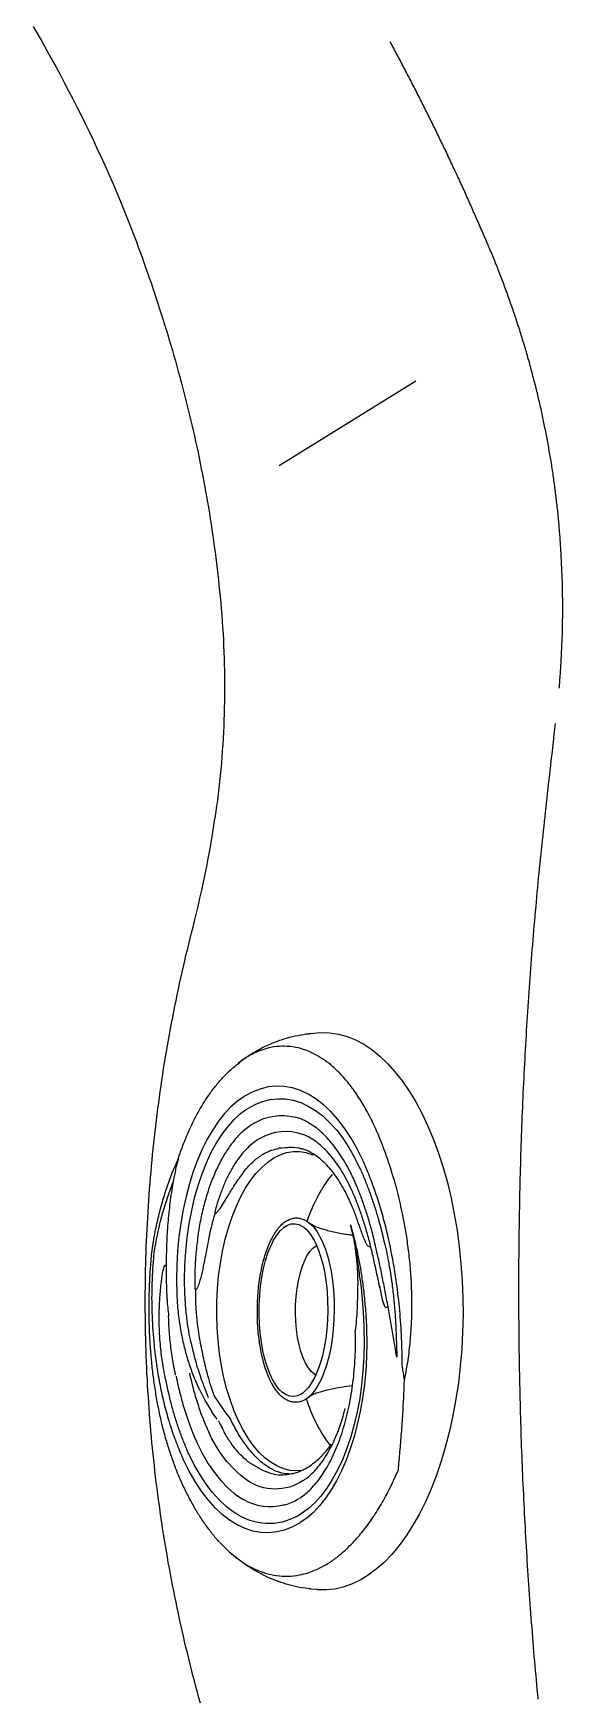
# Model space of a CAD drawing. Extents: x 527 to 614, y 487 to 635.
# Drawn here: x 581.45 to 586.12, y 539.93 to 554.6 of the extents above; entities that cross this region are included whole.
import ezdxf

# ---------------------------------------------------------------- set-up
doc = ezdxf.new("R2010")
doc.units = 0
doc.header["$MEASUREMENT"] = 0
doc.layers.add('1', color=4, linetype='Continuous')

# ---------------------------------------------------------------- blocks, each defined once
blk = doc.blocks.new('NA')
at = {"layer": '1', "color": 3}
for p, q in [((-0.599, -0.581), (-0.57, -0.586)), ((-0.154, -0.657), (-0.161, -0.674)), ((-0.345, -0.847), (-0.348, -0.847)), ((-0.339, -0.87), (-0.347, -0.87)), ((-0.339, -0.87), (-0.339, -0.87)), ((0.338, -0.8), (0.343, -0.801)), ((0.368, -0.808), (0.38, -0.833)), ((0.381, -0.767), (0.385, -0.768)), ((-0.381, -0.946), (-0.344, -0.941)), ((0.487, -0.968), (0.567, -0.988)), ((0.804, -1.006), (0.805, -1.007)), ((0.893, -0.986), (0.894, -0.986)), ((0.982, -0.965), (0.983, -0.966)), ((-2.648, -1.286), (-2.643, -1.339)), ((2.255, -1.339), (2.261, -1.286)), ((-1.978, -1.42), (-1.981, -1.424)), ((-0.943, -1.347), (-0.959, -1.367)), ((-1.902, -1.569), (-1.905, -1.578)), ((-1.905, -1.577), (-1.905, -1.578)), ((-1.63, -1.535), (-1.63, -1.531)), ((1.243, -1.589), (1.243, -1.624)), ((1.316, -1.809), (1.315, -1.81)), ((1.329, -1.787), (1.316, -1.808)), ((1.316, -1.809), (1.317, -1.808)), ((1.451, -1.859), (1.45, -1.86)), ((1.463, -1.839), (1.451, -1.859)), ((1.451, -1.859), (1.452, -1.858)), ((1.581, -1.913), (1.591, -1.898)), ((1.591, -1.898), (1.594, -1.894)), ((-1.134, -2.052), (-1.091, -2.087)), ((1.701, -1.924), (1.7, -1.925)), ((2.004, -1.962), (1.994, -1.978)), ((-1.145, -2.163), (-1.081, -2.21)), ((-1.091, -2.087), (-0.937, -2.192)), ((-0.937, -2.192), (-0.858, -2.218)), ((0.677, -2.186), (0.668, -2.181)), ((-0.994, -2.263), (-1.081, -2.21)), ((-0.875, -2.273), (-0.954, -2.244)), ((-0.743, -2.405), (-0.739, -2.406)), ((-0.048, -2.448), (-0.048, -2.448)), ((-0.048, -2.448), (-0.04, -2.448)), ((-0.043, -2.353), (-0.006, -2.353)), ((0.004, -2.36), (-0.007, -2.353)), ((1.155, -2.505), (1.074, -2.528)), ((1.074, -2.526), (1.132, -2.511)), ((0.259, -2.746), (0.279, -2.745)), ((0.293, -2.743), (0.279, -2.745))]:
    blk.add_line(p, q, dxfattribs=at)
at = {"layer": '1', "color": 3, "flags": 128}
for points in [[(2.261, -1.286), (2.263, -1.246), (2.261, -1.17), (2.25, -1.094), (2.229, -1.019), (2.2, -0.945), (2.161, -0.872), (2.113, -0.8), (2.056, -0.73), (1.991, -0.662), (1.918, -0.596), (1.836, -0.532), (1.747, -0.471), (1.651, -0.412), (1.547, -0.357), (1.437, -0.305), (1.321, -0.257), (1.199, -0.212), (1.072, -0.171), (0.94, -0.134), (0.803, -0.101), (0.663, -0.073), (0.52, -0.048), (0.374, -0.029), (0.225, -0.014), (0.075, -0.003), (-0.075, 0.003), (-0.227, 0.004), (-0.378, 0.001), (-0.528, -0.007), (-0.678, -0.02), (-0.825, -0.037), (-0.97, -0.059), (-1.112, -0.085), (-1.251, -0.115), (-1.385, -0.15), (-1.515, -0.188), (-1.64, -0.231), (-1.76, -0.278), (-1.874, -0.328), (-1.981, -0.381), (-2.081, -0.438)], [(-2.081, -0.438), (-2.175, -0.497), (-2.26, -0.56), (-2.338, -0.624), (-2.408, -0.692), (-2.469, -0.761), (-2.522, -0.832), (-2.566, -0.904), (-2.601, -0.978), (-2.627, -1.052), (-2.643, -1.127), (-2.651, -1.203), (-2.649, -1.279), (-2.648, -1.286)], [(-0.348, -0.847), (-0.472, -0.845), (-0.596, -0.847), (-0.72, -0.854), (-0.841, -0.866), (-0.961, -0.882), (-1.078, -0.903), (-1.192, -0.928), (-1.302, -0.957), (-1.407, -0.99), (-1.507, -1.027), (-1.601, -1.067), (-1.688, -1.111), (-1.769, -1.158), (-1.843, -1.208), (-1.909, -1.261), (-1.967, -1.316), (-2.017, -1.372), (-2.058, -1.431)], [(-0.347, -0.87), (-0.472, -0.868), (-0.597, -0.87), (-0.721, -0.878), (-0.843, -0.89), (-0.963, -0.907), (-1.08, -0.929), (-1.193, -0.956), (-1.301, -0.986), (-1.405, -1.021), (-1.503, -1.06), (-1.594, -1.103), (-1.678, -1.149), (-1.755, -1.198), (-1.824, -1.25), (-1.884, -1.304), (-1.936, -1.361), (-1.978, -1.42)], [(1.137, -0.88), (1.238, -0.93), (1.332, -0.983), (1.419, -1.04), (1.497, -1.1), (1.566, -1.162), (1.627, -1.226), (1.678, -1.293), (1.72, -1.361), (1.753, -1.43), (1.775, -1.501), (1.788, -1.572), (1.79, -1.643), (1.783, -1.714), (1.765, -1.785), (1.738, -1.855), (1.701, -1.924)], [(1.594, -1.894), (1.629, -1.829), (1.656, -1.763), (1.673, -1.696), (1.68, -1.628), (1.678, -1.561), (1.667, -1.494), (1.646, -1.427), (1.615, -1.361), (1.576, -1.296), (1.528, -1.233), (1.47, -1.172), (1.405, -1.113), (1.331, -1.057), (1.25, -1.003), (1.161, -0.952), (1.065, -0.905)], [(0.235, -1.176), (0.158, -1.16), (0.077, -1.148), (-0.007, -1.139), (-0.093, -1.133), (-0.181, -1.132), (-0.268, -1.134), (-0.354, -1.14), (-0.439, -1.15), (-0.52, -1.163), (-0.597, -1.179), (-0.67, -1.199), (-0.737, -1.222), (-0.797, -1.247), (-0.85, -1.275), (-0.896, -1.305), (-0.933, -1.337), (-0.943, -1.347)], [(0.212, -1.23), (0.138, -1.215), (0.06, -1.203), (-0.021, -1.194), (-0.104, -1.19), (-0.188, -1.188), (-0.272, -1.191), (-0.354, -1.197), (-0.435, -1.207), (-0.513, -1.22), (-0.587, -1.236), (-0.655, -1.256), (-0.719, -1.278), (-0.775, -1.303), (-0.825, -1.331), (-0.866, -1.36), (-0.9, -1.391), (-0.915, -1.41)], [(-0.757, -1.295), (-0.75, -1.307), (-0.725, -1.334), (-0.693, -1.36), (-0.652, -1.384), (-0.604, -1.406), (-0.55, -1.426), (-0.49, -1.442), (-0.425, -1.455), (-0.356, -1.465), (-0.284, -1.471), (-0.211, -1.474), (-0.138, -1.473), (-0.065, -1.468), (0.006, -1.46), (0.073, -1.448), (0.137, -1.433), (0.196, -1.415), (0.248, -1.395), (0.294, -1.372), (0.332, -1.346), (0.362, -1.32), (0.383, -1.292), (0.386, -1.287)], [(0.546, -1.399), (0.529, -1.38), (0.495, -1.349), (0.452, -1.321), (0.402, -1.294), (0.345, -1.27), (0.281, -1.249), (0.212, -1.23)], [(0.888, -1.916), (0.958, -1.87), (1.02, -1.822), (1.074, -1.771), (1.12, -1.718), (1.157, -1.664), (1.185, -1.608), (1.204, -1.552), (1.214, -1.494), (1.214, -1.437), (1.205, -1.38), (1.186, -1.323), (1.184, -1.318)], [(-2.059, -1.433), (-2.096, -1.5), (-2.123, -1.569), (-2.14, -1.639), (-2.147, -1.709), (-2.145, -1.779), (-2.132, -1.849), (-2.11, -1.918), (-2.078, -1.987), (-2.037, -2.054), (-1.986, -2.119), (-1.927, -2.183), (-1.858, -2.244), (-1.781, -2.303), (-1.696, -2.359), (-1.603, -2.412), (-1.504, -2.461)], [(-1.598, -1.412), (-1.602, -1.463), (-1.598, -1.52), (-1.584, -1.577), (-1.561, -1.633), (-1.529, -1.689), (-1.488, -1.742), (-1.438, -1.794), (-1.38, -1.844), (-1.314, -1.891), (-1.241, -1.935), (-1.161, -1.976), (-1.074, -2.014), (-0.982, -2.048), (-0.884, -2.078), (-0.782, -2.104), (-0.675, -2.126), (-0.566, -2.144), (-0.454, -2.156), (-0.34, -2.165), (-0.225, -2.168), (-0.11, -2.167), (0.004, -2.162), (0.117, -2.151), (0.228, -2.136), (0.336, -2.117), (0.441, -2.093), (0.541, -2.065), (0.637, -2.033), (0.727, -1.997), (0.811, -1.958), (0.888, -1.916)], [(-0.915, -1.41), (-0.924, -1.423), (-0.94, -1.456), (-0.947, -1.489), (-0.944, -1.522), (-0.932, -1.555), (-0.911, -1.588), (-0.881, -1.619), (-0.843, -1.648), (-0.796, -1.676), (-0.743, -1.701), (-0.682, -1.724), (-0.616, -1.744), (-0.544, -1.761), (-0.468, -1.774), (-0.388, -1.785), (-0.306, -1.791), (-0.222, -1.794), (-0.138, -1.794), (-0.055, -1.789), (0.027, -1.781), (0.106, -1.77), (0.182, -1.755), (0.253, -1.737), (0.32, -1.716), (0.379, -1.692), (0.433, -1.666), (0.478, -1.638), (0.516, -1.608), (0.545, -1.576), (0.565, -1.544), (0.576, -1.511), (0.578, -1.477), (0.571, -1.444), (0.554, -1.411), (0.546, -1.399)], [(-1.992, -1.976), (-1.963, -2.022), (-1.915, -2.085), (-1.858, -2.146), (-1.792, -2.205), (-1.718, -2.262), (-1.637, -2.315), (-1.548, -2.366), (-1.452, -2.414)], [(-1.358, -2.34), (-1.451, -2.293), (-1.538, -2.243), (-1.616, -2.189), (-1.686, -2.133), (-1.748, -2.074), (-1.8, -2.013), (-1.844, -1.95), (-1.855, -1.931)], [(1.7, -1.925), (1.658, -1.985), (1.607, -2.043), (1.548, -2.099), (1.481, -2.152), (1.406, -2.203), (1.323, -2.251), (1.234, -2.296), (1.138, -2.337), (1.037, -2.375), (0.93, -2.408), (0.818, -2.438), (0.702, -2.463), (0.583, -2.484), (0.461, -2.501), (0.337, -2.513), (0.211, -2.52), (0.085, -2.522), (-0.041, -2.52)], [(-0.04, -2.448), (0.085, -2.451), (0.209, -2.448), (0.333, -2.44), (0.456, -2.428), (0.576, -2.411), (0.693, -2.389), (0.806, -2.363), (0.914, -2.332), (1.018, -2.297), (1.115, -2.258), (1.207, -2.216), (1.291, -2.17), (1.368, -2.121), (1.436, -2.068), (1.497, -2.014), (1.548, -1.957), (1.581, -1.913)], [(-1.504, -2.461), (-1.503, -2.461), (-1.502, -2.461)]]:
    blk.add_lwpolyline(points, dxfattribs=at)
at = {"layer": '1', "color": 3}
for centre, radius, start, end in [((-0.388, -0.887), 0.058, 268.4827, 276.4766), ((-0.585, -0.131), 1.302, 232.5052, 253.0521), ((0.394, -0.422), 0.952, 300.506, 310.4245), ((0.031, -2.111), 0.957, 63.1399, 77.6819), ((0.324, -1.558), 0.331, 30.3174, 65.1698), ((0.114, 0.062), 1.512, 288.6989, 300.3299), ((-1.55, -1.709), 0.516, 146.5392, 211.1621), ((-1.325, -1.652), 0.437, 145.7303, 215.3577), ((0.958, -1.56), 0.435, 328.5314, 20.7263), ((-1.449, -1.694), 0.47, 165.8265, 210.3343), ((-1.685, -1.517), 0.0574, 345.2472, 353.8363), ((-1.686, -1.521), 0.0575, 345.8674, 354.4693), ((1.059, -1.593), 0.473, 328.633, 14.21), ((1.263, -1.615), 0.022, 190.5877, 204.1993), ((-0.855, -1.29), 1.03, 216.6584, 247.06), ((-0.746, -2.417), 0.0126, 73.6577, 87.5919), ((0.225, -2.634), 0.0238, 119.9717, 124.4224), ((1.088, -2.528), 0.0142, 171.8222, 180.1553)]:
    blk.add_arc(centre, radius, start, end, dxfattribs=at)
for points, knots in [([(-2.47, -1.285), (-2.457, -1.259), (-2.431, -1.207), (-2.38, -1.129), (-2.318, -1.052), (-2.241, -0.971), (-2.146, -0.887), (-2.03, -0.8), (-1.899, -0.717), (-1.754, -0.638), (-1.646, -0.59), (-1.591, -0.566)], [0, 0, 0, 0, 0.095675, 0.191349, 0.288732, 0.386114, 0.505945, 0.625775, 0.749068, 0.87236, 1, 1, 1, 1]), ([(-1.591, -0.566), (-1.539, -0.561), (-1.434, -0.552), (-1.268, -0.538), (-1.095, -0.526), (-0.94, -0.518), (-0.843, -0.514), (-0.807, -0.513)], [0, 0, 0, 0, 0.2144914, 0.4289951, 0.6481945, 0.8673923, 1, 1, 1, 1]), ([(-0.807, -0.513), (-0.753, -0.503), (-0.646, -0.482), (-0.482, -0.462), (-0.32, -0.45), (-0.158, -0.445), (0.005, -0.448), (0.167, -0.457), (0.325, -0.473), (0.497, -0.497), (0.681, -0.531), (0.897, -0.582), (1.083, -0.638), (1.216, -0.685), (1.269, -0.706), (1.285, -0.712)], [0, 0, 0, 0, 0.07538, 0.15131, 0.22333, 0.295352, 0.369105, 0.442863, 0.514729, 0.586968, 0.682119, 0.778071, 0.907999, 0.972873, 1, 1, 1, 1]), ([(-0.807, -0.513), (-0.776, -0.517), (-0.729, -0.523), (-0.682, -0.53), (-0.666, -0.532)], [0, 0, 0, 0, 0.6641142, 1, 1, 1, 1]), ([(-0.666, -0.532), (-0.648, -0.532), (-0.55, -0.533), (-0.369, -0.539), (-0.126, -0.558), (0.093, -0.586), (0.287, -0.619), (0.456, -0.654), (0.62, -0.695), (0.777, -0.741), (0.927, -0.793), (1.046, -0.839), (1.113, -0.869), (1.135, -0.879)], [0, 0, 0, 0, 0.026705, 0.151394, 0.276414, 0.401114, 0.493454, 0.585793, 0.678039, 0.770288, 0.862263, 0.954108, 1, 1, 1, 1]), ([(-0.465, -0.584), (-0.471, -0.583), (-0.507, -0.582), (-0.551, -0.58), (-0.589, -0.58), (-0.598, -0.58), (-0.6, -0.58), (-0.6, -0.581), (-0.6, -0.581), (-0.6, -0.581), (-0.599, -0.581), (-0.599, -0.581), (-0.599, -0.581)], [0, 0, 0, 0, 0.108692, 0.739507, 0.886435, 0.930204, 0.953135, 0.967768, 0.969534, 0.985431, 0.985934, 1, 1, 1, 1]), ([(-0.57, -0.586), (-0.556, -0.588), (-0.497, -0.597), (-0.393, -0.615), (-0.256, -0.638), (-0.12, -0.663), (0.014, -0.689), (0.146, -0.715), (0.269, -0.741), (0.346, -0.759), (0.381, -0.767)], [0, 0, 0, 0, 0.043161, 0.181129, 0.321653, 0.463935, 0.604255, 0.743141, 0.883109, 1, 1, 1, 1]), ([(0.424, -0.693), (0.418, -0.691), (0.396, -0.686), (0.366, -0.679), (0.313, -0.667), (0.266, -0.658), (0.174, -0.641), (0.069, -0.625), (-0.072, -0.608), (-0.203, -0.596), (-0.334, -0.588), (-0.422, -0.585), (-0.465, -0.584)], [0, 0, 0, 0, 0.024457, 0.078874, 0.10608, 0.214952, 0.242638, 0.424403, 0.56814, 0.711859, 0.855916, 1, 1, 1, 1]), ([(-0.161, -0.674), (-0.162, -0.675), (-0.162, -0.675), (-0.162, -0.677), (-0.161, -0.679), (-0.156, -0.683), (-0.15, -0.686), (-0.146, -0.688)], [0, 0, 0, 0, 0.084324, 0.103055, 0.209091, 0.414326, 1, 1, 1, 1]), ([(-0.146, -0.688), (-0.146, -0.688), (-0.125, -0.699), (-0.06, -0.712), (0.002, -0.726), (0.04, -0.734)], [0, 0, 0, 0, 0.0050144, 0.3854851, 1, 1, 1, 1]), ([(0.012, -0.729), (0.032, -0.733), (0.095, -0.746), (0.199, -0.769), (0.287, -0.788), (0.332, -0.799), (0.338, -0.8)], [0, 0, 0, 0, 0.184335, 0.565629, 0.94738, 1, 1, 1, 1]), ([(1.065, -0.905), (1.051, -0.898), (1.021, -0.885), (0.957, -0.858), (0.872, -0.825), (0.766, -0.788), (0.619, -0.741), (0.502, -0.712), (0.424, -0.693)], [0, 0, 0, 0, 0.073128, 0.157359, 0.32587, 0.494386, 0.662903, 1, 1, 1, 1]), ([(1.285, -0.712), (1.305, -0.719), (1.374, -0.747), (1.485, -0.797), (1.616, -0.866), (1.734, -0.942), (1.833, -1.017), (1.914, -1.091), (1.979, -1.162), (2.034, -1.236), (2.081, -1.317), (2.117, -1.404), (2.139, -1.498), (2.145, -1.594), (2.135, -1.682), (2.114, -1.763), (2.093, -1.81), (2.083, -1.834)], [0, 0, 0, 0, 0.029368, 0.103769, 0.178171, 0.254734, 0.331297, 0.393312, 0.455326, 0.518573, 0.58182, 0.65628, 0.730739, 0.807362, 0.883985, 0.941871, 1, 1, 1, 1]), ([(0.567, -0.988), (0.511, -0.973), (0.421, -0.948), (0.285, -0.919), (0.169, -0.898), (0.041, -0.879), (-0.098, -0.863), (-0.211, -0.854), (-0.288, -0.849), (-0.319, -0.848), (-0.339, -0.847), (-0.345, -0.847), (-0.345, -0.847)], [0, 0, 0, 0, 0.218931, 0.346784, 0.475182, 0.603585, 0.754612, 0.905676, 0.943401, 0.981124, 0.999998, 1, 1, 1, 1]), ([(0.086, -0.903), (0.052, -0.899), (-0.003, -0.893), (-0.101, -0.884), (-0.187, -0.878), (-0.274, -0.873), (-0.317, -0.871), (-0.339, -0.87)], [0, 0, 0, 0, 0.247463, 0.397924, 0.698981, 0.849433, 1, 1, 1, 1]), ([(0.343, -0.802), (0.347, -0.803), (0.391, -0.812), (0.471, -0.834), (0.582, -0.866), (0.689, -0.902), (0.791, -0.941), (0.857, -0.969), (0.89, -0.985), (0.893, -0.986)], [0, 0, 0, 0, 0.021066, 0.214811, 0.40882, 0.600405, 0.794288, 0.98621, 1, 1, 1, 1]), ([(0.38, -0.833), (0.382, -0.835), (0.39, -0.843), (0.404, -0.851), (0.416, -0.856), (0.42, -0.857)], [0, 0, 0, 0, 0.1959692, 0.780793, 1, 1, 1, 1]), ([(0.385, -0.768), (0.409, -0.774), (0.474, -0.788), (0.575, -0.816), (0.689, -0.851), (0.798, -0.889), (0.896, -0.927), (0.955, -0.954), (0.981, -0.966)], [0, 0, 0, 0, 0.109345, 0.295394, 0.479913, 0.664307, 0.849472, 1, 1, 1, 1]), ([(0.42, -0.857), (0.436, -0.864), (0.484, -0.885), (0.533, -0.901), (0.566, -0.911)], [0, 0, 0, 0, 0.332752, 1, 1, 1, 1]), ([(1.135, -0.879), (1.135, -0.879), (1.136, -0.879), (1.136, -0.879), (1.136, -0.879)], [0, 0, 0, 0, 0.136414, 1, 1, 1, 1]), ([(1.136, -0.879), (1.136, -0.879), (1.136, -0.879), (1.137, -0.88), (1.137, -0.88)], [0, 0, 0, 0, 0.109075, 1, 1, 1, 1]), ([(-1.843, -1.439), (-1.839, -1.433), (-1.824, -1.41), (-1.793, -1.371), (-1.748, -1.325), (-1.695, -1.279), (-1.636, -1.236), (-1.569, -1.195), (-1.497, -1.156), (-1.418, -1.119), (-1.334, -1.086), (-1.244, -1.055), (-1.15, -1.028), (-1.052, -1.005), (-0.951, -0.985), (-0.847, -0.969), (-0.74, -0.957), (-0.632, -0.948), (-0.525, -0.944), (-0.444, -0.944), (-0.399, -0.945), (-0.389, -0.945)], [0, 0, 0, 0, 0.023507, 0.080765, 0.137617, 0.194163, 0.250572, 0.306951, 0.363346, 0.419795, 0.476317, 0.532915, 0.589587, 0.646325, 0.703121, 0.759964, 0.816846, 0.873757, 0.930686, 0.98464, 1, 1, 1, 1]), ([(-0.853, -0.97), (-0.857, -1.004), (-0.864, -1.074), (-0.883, -1.17), (-0.9, -1.231), (-0.907, -1.257)], [0, 0, 0, 0, 0.34189, 0.718869, 1, 1, 1, 1]), ([(-0.344, -0.941), (-0.312, -0.938), (-0.243, -0.932), (-0.138, -0.926), (-0.029, -0.922), (0.042, -0.922), (0.077, -0.922)], [0, 0, 0, 0, 0.232391, 0.488548, 0.745614, 1, 1, 1, 1]), ([(0.077, -0.923), (0.102, -0.923), (0.162, -0.924), (0.256, -0.931), (0.359, -0.944), (0.432, -0.956), (0.471, -0.965), (0.477, -0.967)], [0, 0, 0, 0, 0.178787, 0.435118, 0.692172, 0.948957, 1, 1, 1, 1]), ([(0.086, -0.903), (0.139, -0.909), (0.246, -0.921), (0.36, -0.941), (0.44, -0.957), (0.47, -0.964), (0.487, -0.968)], [0, 0, 0, 0, 0.377217, 0.758537, 0.859037, 1, 1, 1, 1]), ([(0.536, -1.247), (0.531, -1.233), (0.515, -1.183), (0.496, -1.093), (0.482, -1.014), (0.478, -0.971), (0.478, -0.967)], [0, 0, 0, 0, 0.15951, 0.557574, 0.956273, 1, 1, 1, 1]), ([(0.565, -0.912), (0.585, -0.919), (0.639, -0.937), (0.719, -0.968), (0.776, -0.994), (0.803, -1.006)], [0, 0, 0, 0, 0.2333708, 0.6402338, 1, 1, 1, 1]), ([(0.798, -1.004), (0.812, -1.01), (0.852, -1.03), (0.914, -1.063), (0.981, -1.106), (1.041, -1.15), (1.094, -1.196), (1.139, -1.243), (1.178, -1.292), (1.208, -1.341), (1.228, -1.383), (1.236, -1.409), (1.238, -1.419)], [0, 0, 0, 0, 0.057794, 0.16743, 0.276926, 0.386302, 0.495632, 0.605007, 0.71463, 0.824819, 0.93602, 1, 1, 1, 1]), ([(0.894, -0.986), (0.906, -0.992), (0.945, -1.011), (1.008, -1.045), (1.079, -1.088), (1.144, -1.135), (1.201, -1.182), (1.251, -1.232), (1.294, -1.282), (1.329, -1.334), (1.351, -1.375), (1.362, -1.399), (1.365, -1.406)], [0, 0, 0, 0, 0.044142, 0.1471276, 0.2499984, 0.3527635, 0.4554778, 0.5582081, 0.6610915, 0.7643507, 0.8683033, 0.909765, 0.909765, 0.909765, 0.909765]), ([(0.983, -0.966), (0.995, -0.972), (1.036, -0.991), (1.102, -1.026), (1.178, -1.072), (1.246, -1.119), (1.308, -1.169), (1.363, -1.22), (1.41, -1.273), (1.449, -1.326), (1.481, -1.381), (1.504, -1.43), (1.513, -1.462), (1.516, -1.475)], [0, 0, 0, 0, 0.0417784, 0.1400876, 0.2382999, 0.3364196, 0.4344873, 0.5325566, 0.6307236, 0.7291516, 0.8280757, 0.9277992, 1, 1, 1, 1]), ([(-1.686, -1.405), (-1.681, -1.398), (-1.666, -1.375), (-1.635, -1.337), (-1.59, -1.293), (-1.539, -1.251), (-1.48, -1.21), (-1.415, -1.172), (-1.344, -1.136), (-1.266, -1.103), (-1.184, -1.072), (-1.111, -1.05), (-1.066, -1.038), (-1.051, -1.034)], [0, 0, 0, 0, 0.051974, 0.152988, 0.253246, 0.352966, 0.452479, 0.551964, 0.651517, 0.751201, 0.85104, 0.951033, 1, 1, 1, 1]), ([(-1.464, -1.237), (-1.448, -1.221), (-1.418, -1.193), (-1.381, -1.168), (-1.365, -1.157)], [0, 0, 0, 0, 0.543533, 1, 1, 1, 1]), ([(-2.386, -1.967), (-2.398, -1.951), (-2.428, -1.908), (-2.468, -1.833), (-2.505, -1.74), (-2.527, -1.64), (-2.533, -1.539), (-2.522, -1.446), (-2.501, -1.361), (-2.481, -1.311), (-2.47, -1.285)], [0, 0, 0, 0, 0.073548, 0.19526, 0.338549, 0.481837, 0.629289, 0.776742, 0.888137, 1, 1, 1, 1]), ([(-1.587, -1.398), (-1.585, -1.392), (-1.574, -1.37), (-1.548, -1.332), (-1.51, -1.283), (-1.479, -1.251), (-1.464, -1.236)], [0, 0, 0, 0, 0.09711, 0.408763, 0.717679, 1, 1, 1, 1]), ([(-0.907, -1.257), (-0.909, -1.265), (-0.916, -1.288), (-0.93, -1.321), (-0.946, -1.349), (-0.955, -1.361), (-0.958, -1.365)], [0, 0, 0, 0, 0.163693, 0.502973, 0.819141, 1, 1, 1, 1]), ([(-0.825, -1.332), (-0.825, -1.332), (-0.826, -1.333), (-0.821, -1.329), (-0.814, -1.324), (-0.807, -1.32), (-0.806, -1.32)], [0, 0, 0, 0, 0.12571, 0.527683, 0.936508, 1, 1, 1, 1]), ([(0.434, -1.311), (0.438, -1.313), (0.448, -1.318), (0.455, -1.323), (0.454, -1.323), (0.454, -1.323)], [0, 0, 0, 0, 0.292551, 0.727444, 1, 1, 1, 1]), ([(0.589, -1.355), (0.585, -1.351), (0.577, -1.34), (0.56, -1.311), (0.545, -1.279), (0.538, -1.255), (0.536, -1.247)], [0, 0, 0, 0, 0.182096, 0.493337, 0.82393, 1, 1, 1, 1]), ([(-2.642, -1.339), (-2.641, -1.348), (-2.638, -1.389), (-2.625, -1.461), (-2.601, -1.556), (-2.57, -1.648), (-2.531, -1.739), (-2.484, -1.827), (-2.43, -1.913), (-2.375, -1.987), (-2.337, -2.032), (-2.321, -2.05)], [0, 0, 0, 0, 0.031754, 0.153806, 0.276015, 0.398877, 0.522905, 0.648627, 0.776586, 0.907316, 1, 1, 1, 1]), ([(-1.901, -1.57), (-1.899, -1.562), (-1.892, -1.535), (-1.873, -1.491), (-1.853, -1.456), (-1.844, -1.44)], [0, 0, 0, 0, 0.1891368, 0.6248897, 1, 1, 1, 1]), ([(-1.628, -1.524), (-1.628, -1.523), (-1.626, -1.504), (-1.617, -1.467), (-1.603, -1.426), (-1.59, -1.403), (-1.587, -1.398)], [0, 0, 0, 0, 0.029107, 0.449937, 0.867327, 1, 1, 1, 1]), ([(-0.94, -1.345), (-0.945, -1.35), (-0.96, -1.365), (-0.978, -1.394), (-0.993, -1.431), (-0.998, -1.468), (-0.995, -1.504), (-0.984, -1.539), (-0.965, -1.573), (-0.938, -1.606), (-0.903, -1.637), (-0.86, -1.666), (-0.811, -1.694), (-0.755, -1.719), (-0.693, -1.741), (-0.626, -1.76), (-0.555, -1.776), (-0.48, -1.79), (-0.402, -1.8), (-0.323, -1.807), (-0.241, -1.81), (-0.16, -1.81), (-0.078, -1.807), (0.002, -1.801), (0.081, -1.791), (0.157, -1.778), (0.229, -1.762), (0.298, -1.743), (0.361, -1.722), (0.42, -1.697), (0.472, -1.67), (0.518, -1.641), (0.557, -1.609), (0.588, -1.576), (0.611, -1.54), (0.625, -1.503), (0.63, -1.466), (0.626, -1.43), (0.617, -1.407), (0.613, -1.395)], [0, 0, 0, 0, 0.011642, 0.039702, 0.06703, 0.093364, 0.118974, 0.144446, 0.170328, 0.197054, 0.224606, 0.252655, 0.280869, 0.309028, 0.337092, 0.365064, 0.392958, 0.420792, 0.448581, 0.476339, 0.504077, 0.531805, 0.559532, 0.587264, 0.615011, 0.642781, 0.670588, 0.698444, 0.726367, 0.754375, 0.78249, 0.810727, 0.839077, 0.867423, 0.895443, 0.922699, 0.948961, 0.974541, 1, 1, 1, 1]), ([(1.236, -1.419), (1.246, -1.45), (1.252, -1.503), (1.246, -1.558), (1.244, -1.581)], [0.252267, 0.252267, 0.252267, 0.252267, 0.7008892, 1, 1, 1, 1]), ([(1.993, -1.977), (1.999, -1.97), (2.028, -1.935), (2.073, -1.865), (2.128, -1.771), (2.172, -1.675), (2.208, -1.577), (2.234, -1.478), (2.249, -1.399), (2.253, -1.352), (2.254, -1.339)], [0, 0, 0, 0, 0.039106, 0.19987, 0.355977, 0.507891, 0.656188, 0.801472, 0.944337, 1, 1, 1, 1]), ([(-1.584, -1.787), (-1.598, -1.757), (-1.627, -1.695), (-1.64, -1.608), (-1.633, -1.556), (-1.63, -1.535)], [0, 0, 0, 0, 0.3641288, 0.73454, 1, 1, 1, 1]), ([(-1.629, -1.526), (-1.629, -1.528), (-1.629, -1.533), (-1.628, -1.561), (-1.619, -1.612), (-1.591, -1.678), (-1.553, -1.738), (-1.51, -1.792), (-1.457, -1.845), (-1.377, -1.912), (-1.272, -1.983), (-1.175, -2.031), (-1.134, -2.052)], [0, 0, 0, 0, 0.0269747, 0.0545812, 0.183364, 0.3141784, 0.4070367, 0.4998952, 0.5954517, 0.691008, 0.8665419, 1, 1, 1, 1]), ([(1.067, -1.903), (1.093, -1.878), (1.146, -1.83), (1.18, -1.776), (1.196, -1.749)], [0, 0, 0, 0, 0.49625, 1, 1, 1, 1]), ([(1.196, -1.749), (1.207, -1.728), (1.228, -1.685), (1.237, -1.641), (1.241, -1.619)], [0, 0, 0, 0, 0.497728, 1, 1, 1, 1]), ([(-1.584, -1.787), (-1.569, -1.815), (-1.539, -1.871), (-1.468, -1.953), (-1.383, -2.027), (-1.313, -2.072), (-1.283, -2.091)], [0, 0, 0, 0, 0.242533, 0.488146, 0.780948, 1, 1, 1, 1]), ([(1.45, -1.86), (1.433, -1.885), (1.397, -1.935), (1.325, -2.005), (1.238, -2.071), (1.137, -2.132), (1.024, -2.186), (0.899, -2.235), (0.764, -2.276), (0.622, -2.31), (0.472, -2.335), (0.318, -2.353), (0.161, -2.362), (0.056, -2.361), (0.004, -2.36)], [0, 0, 0, 0, 0.083333, 0.166667, 0.25, 0.333333, 0.416667, 0.5, 0.583333, 0.666667, 0.75, 0.833333, 0.916667, 1, 1, 1, 1]), ([(0.669, -2.181), (0.669, -2.181), (0.671, -2.176), (0.68, -2.165), (0.701, -2.147), (0.738, -2.121), (0.8, -2.083), (0.892, -2.027), (0.987, -1.966), (1.043, -1.921), (1.067, -1.903)], [0, 0, 0, 0, 0.00027, 0.025282, 0.067353, 0.14109, 0.266757, 0.470507, 0.778093, 1, 1, 1, 1]), ([(1.315, -1.81), (1.301, -1.83), (1.273, -1.87), (1.216, -1.926), (1.149, -1.98), (1.072, -2.03), (0.985, -2.077), (0.89, -2.118), (0.787, -2.156), (0.714, -2.176), (0.677, -2.186)], [0, 0, 0, 0, 0.125, 0.2500001, 0.375, 0.5, 0.625, 0.75, 0.875, 1, 1, 1, 1]), ([(2.083, -1.834), (2.07, -1.859), (2.048, -1.903), (2.017, -1.945), (2.004, -1.962)], [0, 0, 0, 0, 0.575565, 1, 1, 1, 1]), ([(-2.23, -2.143), (-2.254, -2.12), (-2.303, -2.073), (-2.354, -2.014), (-2.379, -1.977), (-2.386, -1.967)], [0, 0, 0, 0, 0.39752, 0.826765, 1, 1, 1, 1]), ([(1.132, -2.513), (1.14, -2.511), (1.187, -2.496), (1.268, -2.466), (1.375, -2.423), (1.476, -2.377), (1.571, -2.327), (1.66, -2.273), (1.743, -2.216), (1.82, -2.156), (1.89, -2.092), (1.952, -2.027), (1.986, -1.982), (2.003, -1.96)], [0, 0, 0, 0, 0.0196, 0.118114, 0.21634, 0.313697, 0.411167, 0.509298, 0.60806, 0.707367, 0.807068, 0.906923, 1, 1, 1, 1]), ([(-2.225, -2.147), (-2.224, -2.149), (-2.2, -2.172), (-2.146, -2.215), (-2.064, -2.277), (-1.974, -2.335), (-1.878, -2.391), (-1.776, -2.444), (-1.702, -2.479), (-1.661, -2.495), (-1.657, -2.497)], [0, 0, 0, 0, 0.008728, 0.169311, 0.331298, 0.494262, 0.65782, 0.821634, 0.985323, 1, 1, 1, 1]), ([(-1.16, -2.151), (-1.161, -2.151), (-1.203, -2.132), (-1.243, -2.111), (-1.283, -2.091)], [0, 0, 0, 0, 0.000546, 1, 1, 1, 1]), ([(0.441, -2.237), (0.48, -2.229), (0.559, -2.213), (0.632, -2.192), (0.669, -2.181)], [0, 0, 0, 0, 0.497852, 1, 1, 1, 1]), ([(-0.767, -2.527), (-0.795, -2.521), (-0.874, -2.504), (-0.999, -2.472), (-1.116, -2.436), (-1.195, -2.407), (-1.269, -2.379), (-1.318, -2.358), (-1.356, -2.341)], [0, 0, 0, 0, 0.129943, 0.367079, 0.605678, 0.722738, 0.781259, 1, 1, 1, 1]), ([(-1.257, -2.238), (-1.257, -2.238), (-1.256, -2.239), (-1.255, -2.239), (-1.255, -2.239)], [0, 0, 0, 0, 0.027969, 1, 1, 1, 1]), ([(-1.255, -2.239), (-1.245, -2.244), (-1.225, -2.253), (-1.183, -2.271), (-1.13, -2.292), (-1.065, -2.316), (-0.974, -2.346), (-0.869, -2.377), (-0.783, -2.396), (-0.746, -2.404)], [0, 0, 0, 0, 0.0661207, 0.1328483, 0.2663211, 0.3997978, 0.5332706, 0.8003891, 1, 1, 1, 1]), ([(-0.044, -2.52), (-0.051, -2.52), (-0.071, -2.519), (-0.103, -2.517), (-0.181, -2.512), (-0.297, -2.499), (-0.441, -2.472), (-0.573, -2.439), (-0.694, -2.401), (-0.838, -2.346), (-0.933, -2.296), (-0.994, -2.263)], [0, 0, 0, 0, 0.018777, 0.056357, 0.093903, 0.244333, 0.394797, 0.523143, 0.651488, 0.779594, 1, 1, 1, 1]), ([(-0.473, -2.394), (-0.526, -2.382), (-0.633, -2.358), (-0.747, -2.321), (-0.827, -2.292), (-0.857, -2.28), (-0.875, -2.273)], [0, 0, 0, 0, 0.3772173, 0.7585371, 0.8590371, 1, 1, 1, 1]), ([(-0.858, -2.218), (-0.827, -2.227), (-0.747, -2.251), (-0.613, -2.284), (-0.507, -2.304), (-0.454, -2.315)], [0, 0, 0, 0, 0.2439379, 0.6195788, 1, 1, 1, 1]), ([(-0.454, -2.315), (-0.422, -2.32), (-0.369, -2.329), (-0.274, -2.341), (-0.19, -2.349), (-0.106, -2.352), (-0.064, -2.353), (-0.043, -2.353)], [0, 0, 0, 0, 0.237006, 0.389566, 0.694903, 0.847453, 1, 1, 1, 1]), ([(-0.006, -2.352), (-0.006, -2.352), (-0.003, -2.348), (0.016, -2.334), (0.07, -2.315), (0.153, -2.293), (0.284, -2.267), (0.378, -2.249), (0.441, -2.237)], [0, 0, 0, 0, 0.000347, 0.036388, 0.144273, 0.358247, 0.57279, 1, 1, 1, 1]), ([(-1.502, -2.461), (-1.454, -2.482), (-1.356, -2.524), (-1.235, -2.566), (-1.113, -2.603), (-0.992, -2.635), (-0.83, -2.67), (-0.663, -2.698), (-0.466, -2.722), (-0.239, -2.738), (0.018, -2.741), (0.189, -2.73), (0.275, -2.724)], [0, 0, 0, 0, 0.100111, 0.200167, 0.230413, 0.322791, 0.415168, 0.507528, 0.599888, 0.733131, 0.86678, 1, 1, 1, 1]), ([(-1.452, -2.414), (-1.438, -2.42), (-1.408, -2.433), (-1.345, -2.46), (-1.26, -2.492), (-1.153, -2.528), (-1.006, -2.572), (-0.89, -2.597), (-0.812, -2.614)], [0, 0, 0, 0, 0.073128, 0.157359, 0.32587, 0.494386, 0.662903, 1, 1, 1, 1]), ([(-0.473, -2.394), (-0.439, -2.401), (-0.384, -2.413), (-0.286, -2.428), (-0.2, -2.438), (-0.113, -2.445), (-0.07, -2.447), (-0.048, -2.448)], [0, 0, 0, 0, 0.247463, 0.397924, 0.698981, 0.849434, 1, 1, 1, 1]), ([(-1.657, -2.498), (-1.633, -2.508), (-1.574, -2.532), (-1.474, -2.568), (-1.358, -2.606), (-1.235, -2.64), (-1.107, -2.67), (-0.976, -2.696), (-0.843, -2.717), (-0.709, -2.735), (-0.574, -2.748), (-0.439, -2.758), (-0.304, -2.763), (-0.17, -2.765), (-0.036, -2.763), (0.095, -2.758), (0.194, -2.752), (0.247, -2.747), (0.259, -2.746)], [0, 0, 0, 0, 0.0455252, 0.1108648, 0.1781391, 0.2469525, 0.3163858, 0.3854021, 0.4539026, 0.5218171, 0.5889858, 0.6558129, 0.7221689, 0.7880485, 0.8534673, 0.9184633, 0.982861, 1, 1, 1, 1]), ([(-0.812, -2.614), (-0.805, -2.616), (-0.783, -2.621), (-0.753, -2.627), (-0.7, -2.637), (-0.653, -2.645), (-0.561, -2.658), (-0.456, -2.669), (-0.315, -2.676), (-0.184, -2.675), (-0.053, -2.669), (0.034, -2.659), (0.078, -2.654)], [0, 0, 0, 0, 0.024457, 0.078874, 0.106079, 0.214952, 0.242638, 0.424403, 0.56814, 0.711859, 0.855916, 1, 1, 1, 1]), ([(-0.758, -2.529), (-0.758, -2.529), (-0.746, -2.532), (-0.727, -2.536), (-0.697, -2.543), (-0.653, -2.551), (-0.591, -2.562), (-0.515, -2.572), (-0.412, -2.584), (-0.319, -2.59), (-0.25, -2.592), (-0.234, -2.592)], [0, 0, 0, 0, 0.000715, 0.073393, 0.1097219, 0.1824198, 0.3277255, 0.4730653, 0.6184802, 0.909309, 1, 1, 1, 1]), ([(-0.017, -2.611), (-0.019, -2.611), (-0.023, -2.61), (-0.031, -2.61), (-0.042, -2.609), (-0.063, -2.608), (-0.104, -2.606), (-0.163, -2.601), (-0.21, -2.595), (-0.234, -2.592)], [0, 0, 0, 0, 0.0207362, 0.0615146, 0.1022965, 0.1838688, 0.3470282, 0.673495, 1, 1, 1, 1]), ([(0.211, -2.615), (0.182, -2.615), (0.106, -2.614), (0.03, -2.612), (-0.017, -2.611)], [0, 0, 0, 0, 0.378941, 1, 1, 1, 1]), ([(0.078, -2.654), (0.083, -2.653), (0.12, -2.649), (0.164, -2.642), (0.202, -2.629), (0.211, -2.623), (0.213, -2.62), (0.213, -2.619), (0.213, -2.617), (0.213, -2.617), (0.212, -2.616), (0.212, -2.615), (0.211, -2.615)], [0, 0, 0, 0, 0.108692, 0.739507, 0.886436, 0.930204, 0.953135, 0.967768, 0.969534, 0.985431, 0.985934, 1, 1, 1, 1]), ([(0.939, -2.554), (0.881, -2.564), (0.763, -2.582), (0.582, -2.6), (0.398, -2.612), (0.275, -2.613), (0.213, -2.614)], [0, 0, 0, 0, 0.247158, 0.496041, 0.747293, 1, 1, 1, 1]), ([(0.407, -2.705), (0.498, -2.687), (0.682, -2.648), (0.853, -2.586), (0.939, -2.554)], [0, 0, 0, 0, 0.4962112, 1, 1, 1, 1]), ([(0.417, -2.727), (0.448, -2.721), (0.526, -2.708), (0.648, -2.68), (0.785, -2.643), (0.92, -2.6), (1.04, -2.556), (1.113, -2.523), (1.144, -2.509)], [0, 0, 0, 0, 0.120095, 0.304937, 0.490444, 0.676212, 0.862899, 1, 1, 1, 1]), ([(1.074, -2.528), (1.056, -2.531), (1.021, -2.537), (0.976, -2.547), (0.949, -2.552), (0.939, -2.554)], [0, 0, 0, 0, 0.386229, 0.778881, 1, 1, 1, 1]), ([(0.275, -2.724), (0.29, -2.722), (0.334, -2.718), (0.378, -2.71), (0.407, -2.705)], [0, 0, 0, 0, 0.3359446, 1, 1, 1, 1]), ([(0.296, -2.743), (0.297, -2.743), (0.327, -2.741), (0.368, -2.736), (0.407, -2.728), (0.417, -2.726)], [0, 0, 0, 0, 0.024972, 0.735541, 1, 1, 1, 1])]:
    blk.add_open_spline(points, degree=3, knots=knots, dxfattribs=at)
blk = doc.blocks.new('VANGUARD')
at = {"layer": '1', "color": 3, "linetype": 'Continuous'}
blk.add_line((57.923, 46.511), (56.718, 45.764), dxfattribs=at)
at = {"layer": '1', "color": 2}
for points in [[(54.549, 49.637), (54.589, 49.567), (54.629, 49.497), (54.669, 49.427), (54.708, 49.356), (54.747, 49.285), (54.785, 49.214), (54.823, 49.143), (54.86, 49.071), (54.897, 49), (54.934, 48.928), (54.97, 48.856), (55.006, 48.783), (55.041, 48.711), (55.076, 48.638), (55.111, 48.565), (55.145, 48.491), (55.18, 48.414), (55.215, 48.335), (55.25, 48.255), (55.317, 48.096)], [(55.317, 48.096), (55.335, 48.051), (55.353, 48.007), (55.371, 47.962), (55.389, 47.917), (55.406, 47.873), (55.424, 47.828), (55.441, 47.783), (55.458, 47.738), (55.475, 47.693), (55.491, 47.648), (55.508, 47.603), (55.524, 47.558), (55.54, 47.513), (55.556, 47.467), (55.572, 47.422), (55.588, 47.377), (55.603, 47.331), (55.618, 47.286), (55.634, 47.24), (55.649, 47.194), (55.663, 47.149), (55.678, 47.103), (55.692, 47.057), (55.707, 47.011), (55.721, 46.965), (55.735, 46.92), (55.749, 46.874), (55.762, 46.827), (55.776, 46.781), (55.789, 46.735), (55.802, 46.689), (55.815, 46.643), (55.828, 46.597), (55.841, 46.55), (55.853, 46.504), (55.865, 46.457), (55.878, 46.411), (55.89, 46.364), (55.901, 46.318), (55.913, 46.27), (55.925, 46.222), (55.937, 46.173), (55.948, 46.125), (55.959, 46.076), (55.97, 46.028), (55.981, 45.98), (55.991, 45.931), (56.002, 45.883), (56.012, 45.834), (56.022, 45.786), (56.031, 45.737), (56.041, 45.688), (56.05, 45.64), (56.059, 45.591), (56.068, 45.542), (56.077, 45.493), (56.085, 45.445), (56.094, 45.396), (56.102, 45.347), (56.109, 45.298), (56.117, 45.249), (56.124, 45.2), (56.132, 45.151), (56.139, 45.102), (56.145, 45.053), (56.152, 45.004), (56.158, 44.955), (56.164, 44.905), (56.17, 44.856), (56.176, 44.807), (56.182, 44.758), (56.187, 44.708), (56.192, 44.659), (56.197, 44.609), (56.202, 44.557), (56.207, 44.503), (56.211, 44.448), (56.216, 44.394), (56.219, 44.34), (56.223, 44.285), (56.226, 44.231), (56.228, 44.177), (56.231, 44.122), (56.232, 44.068), (56.234, 44.013), (56.235, 43.959), (56.236, 43.905), (56.236, 43.85), (56.236, 43.796), (56.236, 43.741), (56.235, 43.687), (56.234, 43.632), (56.233, 43.578), (56.231, 43.523), (56.229, 43.469), (56.226, 43.415), (56.223, 43.36), (56.22, 43.306), (56.216, 43.251), (56.212, 43.197), (56.208, 43.143), (56.203, 43.088), (56.198, 43.034), (56.192, 42.98), (56.186, 42.926), (56.18, 42.871), (56.173, 42.817), (56.166, 42.763), (56.151, 42.655)], [(56.023, 34.855), (56.01, 34.904), (55.996, 34.954), (55.983, 35.003), (55.97, 35.052), (55.957, 35.101), (55.945, 35.151), (55.932, 35.2), (55.92, 35.249), (55.908, 35.299), (55.896, 35.348), (55.884, 35.398), (55.873, 35.447), (55.861, 35.497), (55.85, 35.547), (55.839, 35.596), (55.829, 35.646), (55.818, 35.696), (55.808, 35.746), (55.798, 35.796), (55.788, 35.845), (55.778, 35.895), (55.768, 35.945), (55.759, 35.995), (55.75, 36.045), (55.74, 36.096), (55.732, 36.146), (55.723, 36.196), (55.715, 36.246), (55.706, 36.296), (55.698, 36.346), (55.69, 36.397), (55.683, 36.447), (55.675, 36.497), (55.668, 36.548), (55.661, 36.598), (55.654, 36.648), (55.647, 36.699), (55.641, 36.749), (55.634, 36.8), (55.628, 36.85), (55.622, 36.901), (55.617, 36.951), (55.611, 37.002), (55.606, 37.052), (55.601, 37.103), (55.596, 37.153), (55.591, 37.204), (55.587, 37.255), (55.582, 37.305), (55.578, 37.356), (55.574, 37.407), (55.57, 37.457), (55.567, 37.508), (55.564, 37.559), (55.56, 37.61), (55.557, 37.66), (55.555, 37.711), (55.552, 37.762), (55.55, 37.813), (55.548, 37.864), (55.546, 37.914), (55.544, 37.965), (55.542, 38.016), (55.541, 38.067), (55.54, 38.118), (55.539, 38.169), (55.538, 38.22), (55.538, 38.27), (55.537, 38.321), (55.537, 38.372), (55.537, 38.423), (55.537, 38.474), (55.538, 38.525), (55.538, 38.576), (55.539, 38.627), (55.54, 38.677), (55.541, 38.728), (55.543, 38.779), (55.544, 38.83), (55.546, 38.881), (55.548, 38.932), (55.55, 38.982), (55.553, 39.033), (55.555, 39.084), (55.558, 39.135), (55.561, 39.186), (55.564, 39.236), (55.568, 39.287), (55.571, 39.338), (55.575, 39.389), (55.579, 39.439), (55.583, 39.49), (55.588, 39.541), (55.592, 39.591), (55.597, 39.642), (55.602, 39.693), (55.607, 39.743), (55.612, 39.794), (55.618, 39.844), (55.624, 39.895), (55.629, 39.945), (55.636, 39.996), (55.642, 40.046), (55.648, 40.097), (55.655, 40.147), (55.662, 40.198), (55.669, 40.248), (55.676, 40.299), (55.684, 40.349), (55.692, 40.399), (55.699, 40.45), (55.707, 40.5), (55.716, 40.55), (55.724, 40.6), (55.733, 40.65), (55.742, 40.701), (55.751, 40.751), (55.76, 40.801), (55.769, 40.851), (55.779, 40.901), (55.789, 40.951), (55.798, 41.001), (55.809, 41.051), (55.819, 41.101), (55.829, 41.15), (55.84, 41.2), (55.851, 41.25), (55.862, 41.3), (55.873, 41.349), (55.885, 41.399), (55.896, 41.449), (55.908, 41.498), (55.92, 41.548), (55.932, 41.597), (55.945, 41.647), (55.958, 41.698), (55.971, 41.75), (55.985, 41.808), (56.003, 41.88), (56.019, 41.952), (56.035, 42.023), (56.05, 42.093), (56.065, 42.163), (56.079, 42.233), (56.092, 42.303), (56.105, 42.374), (56.117, 42.444), (56.129, 42.514), (56.151, 42.655)]]:
    blk.add_lwpolyline(points, dxfattribs=at)
at = {"layer": '1', "color": 3, "linetype": 'Continuous'}
for points in [[(58.535, 47.769), (58.529, 47.783), (58.523, 47.798), (58.517, 47.813), (58.51, 47.828), (58.504, 47.842), (58.497, 47.857), (58.491, 47.872), (58.485, 47.886), (58.478, 47.901), (58.472, 47.916), (58.465, 47.93), (58.459, 47.945), (58.453, 47.96), (58.446, 47.974), (58.44, 47.989), (58.433, 48.004), (58.427, 48.018), (58.42, 48.033), (58.414, 48.048), (58.407, 48.062), (58.4, 48.077), (58.394, 48.092), (58.387, 48.106), (58.381, 48.121), (58.374, 48.136), (58.368, 48.15), (58.361, 48.165), (58.354, 48.179), (58.348, 48.194), (58.341, 48.209), (58.334, 48.223), (58.328, 48.238), (58.321, 48.253), (58.314, 48.267), (58.308, 48.282), (58.301, 48.296), (58.294, 48.311), (58.287, 48.325), (58.281, 48.34), (58.274, 48.355), (58.267, 48.369), (58.26, 48.384), (58.253, 48.398), (58.247, 48.413), (58.24, 48.427), (58.233, 48.442), (58.226, 48.456), (58.219, 48.471), (58.212, 48.485), (58.206, 48.5), (58.199, 48.514), (58.192, 48.529), (58.185, 48.543), (58.178, 48.558), (58.171, 48.572), (58.164, 48.587), (58.157, 48.601), (58.15, 48.616), (58.143, 48.63), (58.136, 48.645), (58.129, 48.659), (58.122, 48.673), (58.115, 48.688), (58.108, 48.702), (58.101, 48.717), (58.094, 48.731), (58.087, 48.746), (58.08, 48.76), (58.073, 48.774), (58.066, 48.789), (58.059, 48.803), (58.052, 48.818), (58.044, 48.832), (58.037, 48.846), (58.03, 48.861), (58.023, 48.875), (58.016, 48.889), (58.009, 48.904), (58.001, 48.918), (57.994, 48.932), (57.987, 48.947), (57.98, 48.961), (57.973, 48.975), (57.965, 48.99), (57.958, 49.004), (57.951, 49.018), (57.944, 49.033), (57.936, 49.047), (57.929, 49.061), (57.922, 49.076), (57.914, 49.09), (57.907, 49.104), (57.9, 49.118), (57.892, 49.133), (57.885, 49.147), (57.878, 49.161), (57.87, 49.175), (57.863, 49.19), (57.855, 49.204), (57.848, 49.218), (57.841, 49.232), (57.833, 49.247), (57.826, 49.261), (57.818, 49.275), (57.811, 49.289), (57.803, 49.303), (57.796, 49.318), (57.788, 49.332), (57.781, 49.346), (57.773, 49.36), (57.766, 49.374), (57.758, 49.389), (57.75, 49.403), (57.743, 49.417), (57.736, 49.429), (57.728, 49.446), (57.714, 49.47), (57.698, 49.501)], [(59.188, 43.804), (59.189, 43.818), (59.19, 43.834), (59.192, 43.85), (59.193, 43.866), (59.194, 43.882), (59.195, 43.898), (59.197, 43.913), (59.198, 43.929), (59.199, 43.945), (59.2, 43.96), (59.201, 43.976), (59.202, 43.991), (59.203, 44.007), (59.204, 44.023), (59.205, 44.038), (59.206, 44.054), (59.206, 44.069), (59.207, 44.085), (59.208, 44.1), (59.209, 44.116), (59.209, 44.131), (59.21, 44.147), (59.211, 44.162), (59.211, 44.178), (59.212, 44.193), (59.213, 44.209), (59.213, 44.224), (59.214, 44.24), (59.214, 44.255), (59.215, 44.271), (59.215, 44.286), (59.215, 44.302), (59.216, 44.317), (59.216, 44.333), (59.216, 44.348), (59.217, 44.363), (59.217, 44.379), (59.217, 44.394), (59.217, 44.41), (59.218, 44.425), (59.218, 44.441), (59.218, 44.456), (59.218, 44.472), (59.218, 44.487), (59.218, 44.503), (59.218, 44.518), (59.218, 44.534), (59.218, 44.549), (59.218, 44.564), (59.218, 44.58), (59.218, 44.595), (59.217, 44.611), (59.217, 44.626), (59.217, 44.642), (59.217, 44.657), (59.216, 44.673), (59.216, 44.688), (59.216, 44.704), (59.215, 44.719), (59.215, 44.735), (59.215, 44.75), (59.214, 44.765), (59.214, 44.781), (59.213, 44.796), (59.213, 44.812), (59.212, 44.827), (59.211, 44.843), (59.211, 44.858), (59.21, 44.874), (59.209, 44.889), (59.209, 44.905), (59.208, 44.92), (59.207, 44.936), (59.206, 44.951), (59.206, 44.967), (59.205, 44.982), (59.204, 44.998), (59.203, 45.013), (59.202, 45.029), (59.201, 45.044), (59.2, 45.06), (59.199, 45.075), (59.198, 45.091), (59.197, 45.106), (59.196, 45.122), (59.195, 45.137), (59.193, 45.153), (59.192, 45.168), (59.191, 45.184), (59.19, 45.199), (59.188, 45.215), (59.187, 45.23), (59.186, 45.246), (59.184, 45.261), (59.183, 45.277), (59.181, 45.292), (59.18, 45.308), (59.178, 45.323), (59.177, 45.339), (59.175, 45.354), (59.174, 45.37), (59.172, 45.385), (59.17, 45.401), (59.169, 45.416), (59.167, 45.432), (59.165, 45.448), (59.163, 45.463), (59.161, 45.478), (59.16, 45.494), (59.158, 45.509), (59.156, 45.525), (59.154, 45.54), (59.152, 45.556), (59.15, 45.571), (59.148, 45.587), (59.146, 45.602), (59.144, 45.618), (59.141, 45.633), (59.139, 45.649), (59.137, 45.664), (59.135, 45.68), (59.133, 45.695), (59.13, 45.711), (59.128, 45.726), (59.126, 45.742), (59.123, 45.757), (59.121, 45.773), (59.118, 45.788), (59.116, 45.804), (59.113, 45.819), (59.111, 45.835), (59.108, 45.85), (59.105, 45.866), (59.103, 45.881), (59.1, 45.897), (59.097, 45.912), (59.095, 45.928), (59.092, 45.943), (59.089, 45.959), (59.086, 45.974), (59.083, 45.99), (59.08, 46.005), (59.078, 46.021), (59.075, 46.036), (59.072, 46.051), (59.069, 46.067), (59.066, 46.082), (59.062, 46.098), (59.059, 46.113), (59.056, 46.128), (59.053, 46.144), (59.05, 46.159), (59.047, 46.175), (59.043, 46.19), (59.04, 46.205), (59.037, 46.221), (59.033, 46.236), (59.03, 46.251), (59.027, 46.267), (59.023, 46.282), (59.02, 46.297), (59.016, 46.313), (59.013, 46.328), (59.009, 46.343), (59.006, 46.358), (59.002, 46.374), (58.998, 46.389), (58.995, 46.404), (58.991, 46.419), (58.987, 46.435), (58.983, 46.45), (58.98, 46.465), (58.976, 46.48), (58.972, 46.495), (58.968, 46.511), (58.964, 46.526), (58.96, 46.541), (58.956, 46.556), (58.952, 46.571), (58.948, 46.587), (58.944, 46.602), (58.94, 46.617), (58.936, 46.632), (58.932, 46.647), (58.928, 46.662), (58.924, 46.677), (58.919, 46.692), (58.915, 46.707), (58.911, 46.722), (58.907, 46.737), (58.902, 46.753), (58.898, 46.768), (58.894, 46.783), (58.889, 46.798), (58.885, 46.813), (58.88, 46.828), (58.876, 46.843), (58.871, 46.858), (58.867, 46.872), (58.862, 46.887), (58.857, 46.902), (58.853, 46.917), (58.848, 46.932), (58.843, 46.947), (58.839, 46.962), (58.834, 46.977), (58.829, 46.992), (58.824, 47.007), (58.819, 47.022), (58.815, 47.036), (58.81, 47.051), (58.805, 47.066), (58.8, 47.081), (58.795, 47.096), (58.79, 47.111), (58.785, 47.125), (58.78, 47.14), (58.775, 47.155), (58.77, 47.17), (58.764, 47.184), (58.759, 47.199), (58.754, 47.214), (58.749, 47.229), (58.744, 47.243), (58.738, 47.258), (58.733, 47.273), (58.728, 47.287), (58.722, 47.302), (58.717, 47.317), (58.712, 47.331), (58.706, 47.346), (58.701, 47.36), (58.695, 47.375), (58.69, 47.39), (58.684, 47.404), (58.679, 47.419), (58.673, 47.433), (58.667, 47.448), (58.662, 47.462), (58.656, 47.477), (58.65, 47.491), (58.645, 47.506), (58.639, 47.52), (58.633, 47.535), (58.627, 47.549), (58.622, 47.564), (58.616, 47.578), (58.61, 47.593), (58.604, 47.607), (58.598, 47.621), (58.592, 47.636), (58.586, 47.65), (58.58, 47.665), (58.574, 47.679), (58.568, 47.692), (58.561, 47.71), (58.55, 47.736), (58.536, 47.768)], [(59.002, 34.891), (58.998, 34.933), (58.994, 34.975), (58.991, 35.017), (58.987, 35.059), (58.983, 35.101), (58.979, 35.143), (58.976, 35.185), (58.972, 35.227), (58.968, 35.269), (58.965, 35.311), (58.961, 35.353), (58.958, 35.395), (58.954, 35.437), (58.951, 35.479), (58.948, 35.521), (58.944, 35.563), (58.941, 35.605), (58.938, 35.647), (58.935, 35.689), (58.932, 35.731), (58.929, 35.773), (58.926, 35.815), (58.923, 35.857), (58.92, 35.899), (58.917, 35.941), (58.914, 35.983), (58.912, 36.025), (58.909, 36.068), (58.906, 36.11), (58.904, 36.152), (58.901, 36.194), (58.899, 36.236), (58.896, 36.278), (58.894, 36.32), (58.891, 36.362), (58.889, 36.404), (58.887, 36.446), (58.884, 36.488), (58.882, 36.531), (58.88, 36.573), (58.878, 36.615), (58.876, 36.657), (58.874, 36.699), (58.872, 36.741), (58.87, 36.783), (58.868, 36.825), (58.866, 36.867), (58.865, 36.91), (58.863, 36.952), (58.861, 36.994), (58.86, 37.036), (58.858, 37.078), (58.856, 37.12), (58.855, 37.162), (58.853, 37.204), (58.852, 37.247), (58.851, 37.289), (58.849, 37.331), (58.848, 37.373), (58.847, 37.415), (58.846, 37.457), (58.845, 37.499), (58.844, 37.542), (58.843, 37.584), (58.842, 37.626), (58.841, 37.668), (58.84, 37.71), (58.839, 37.752), (58.838, 37.794), (58.837, 37.837), (58.837, 37.879), (58.836, 37.921), (58.835, 37.963), (58.835, 38.005), (58.834, 38.047), (58.834, 38.089), (58.833, 38.132), (58.833, 38.174), (58.833, 38.216), (58.832, 38.258), (58.832, 38.3), (58.832, 38.342), (58.832, 38.384), (58.832, 38.427), (58.832, 38.469), (58.832, 38.511), (58.832, 38.553), (58.832, 38.595), (58.832, 38.637), (58.832, 38.68), (58.832, 38.722), (58.832, 38.764), (58.833, 38.806), (58.833, 38.848), (58.834, 38.89), (58.834, 38.932), (58.835, 38.975), (58.835, 39.017), (58.836, 39.059), (58.836, 39.101), (58.837, 39.143), (58.838, 39.185), (58.839, 39.227), (58.839, 39.27), (58.84, 39.312), (58.841, 39.354), (58.842, 39.396), (58.843, 39.438), (58.844, 39.48), (58.845, 39.522), (58.846, 39.564), (58.848, 39.607), (58.849, 39.649), (58.85, 39.691), (58.851, 39.733), (58.853, 39.775), (58.854, 39.817), (58.856, 39.859), (58.857, 39.901), (58.859, 39.944), (58.86, 39.986), (58.862, 40.028), (58.864, 40.07), (58.866, 40.112), (58.867, 40.154), (58.869, 40.196), (58.871, 40.238), (58.873, 40.28), (58.875, 40.323), (58.877, 40.365), (58.879, 40.407), (58.881, 40.449), (58.884, 40.491), (58.886, 40.533), (58.888, 40.575), (58.89, 40.617), (58.893, 40.659), (58.895, 40.701), (58.898, 40.743), (58.9, 40.785), (58.903, 40.827), (58.905, 40.87), (58.908, 40.912), (58.911, 40.954), (58.914, 40.996), (58.916, 41.038), (58.919, 41.08), (58.922, 41.122), (58.925, 41.164), (58.928, 41.206), (58.931, 41.248), (58.934, 41.29), (58.937, 41.332), (58.941, 41.374), (58.944, 41.416), (58.947, 41.458), (58.95, 41.5), (58.954, 41.542), (58.957, 41.584), (58.961, 41.626), (58.964, 41.668), (58.968, 41.71), (58.971, 41.752), (58.975, 41.794), (58.979, 41.836), (58.983, 41.878), (58.986, 41.92), (58.99, 41.962), (58.994, 42.004), (58.998, 42.046), (59.002, 42.088), (59.006, 42.13), (59.01, 42.172), (59.014, 42.214), (59.019, 42.256), (59.023, 42.298), (59.027, 42.34), (59.032, 42.382), (59.036, 42.423), (59.04, 42.464), (59.045, 42.505), (59.049, 42.546), (59.054, 42.587), (59.058, 42.628), (59.063, 42.67), (59.067, 42.711), (59.072, 42.752), (59.076, 42.793), (59.081, 42.834), (59.085, 42.875), (59.09, 42.916), (59.094, 42.957), (59.099, 42.998), (59.104, 43.039), (59.108, 43.08), (59.113, 43.121), (59.117, 43.163), (59.122, 43.205), (59.127, 43.245), (59.131, 43.281), (59.136, 43.327), (59.144, 43.398), (59.155, 43.492)]]:
    blk.add_lwpolyline(points, dxfattribs=at)
at = {"layer": '1', "xscale": -1, "rotation": 270}
blk.add_blockref('NA', (58.335, 38.505), dxfattribs=at)

msp = doc.modelspace()

# ---------------------------------------------------------------- block references
at = {"layer": '1'}
msp.add_blockref('VANGUARD', (526.9, 505.027), dxfattribs=at)

doc.saveas('drawing.dxf')
